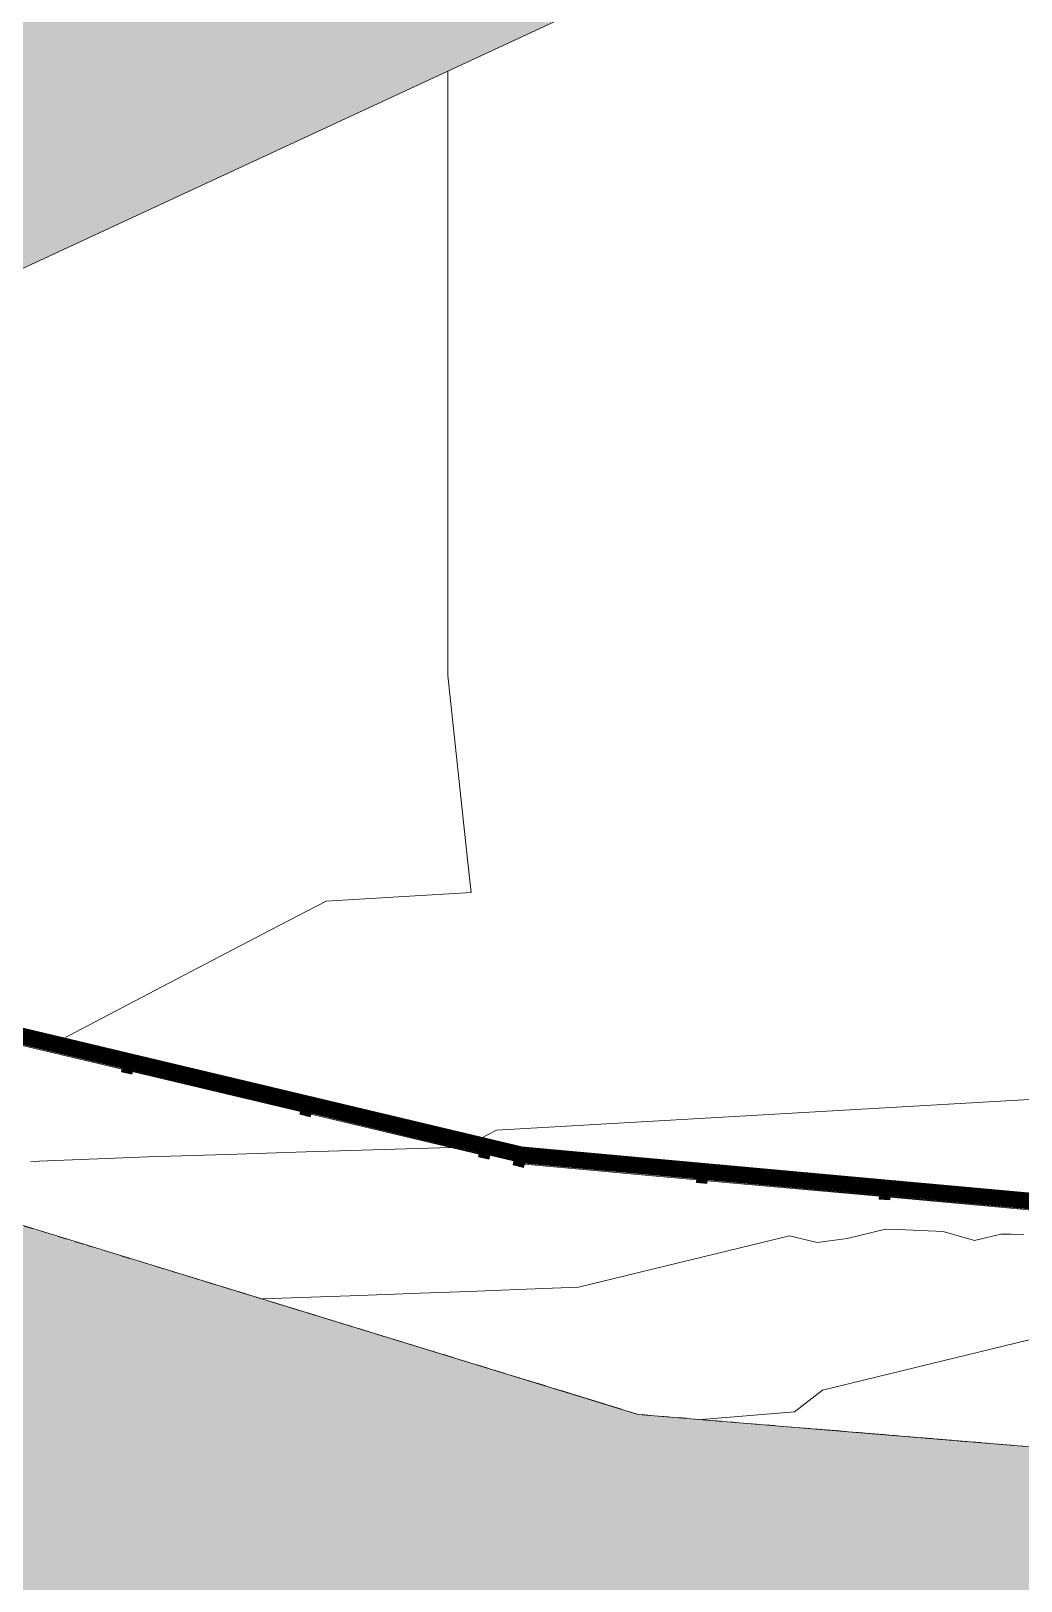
# Model space of a CAD drawing. Header units: metres. Extents: x -490 to 202, y -217 to 332.
# Drawn here: x 37.04 to 48.2, y -13.22 to 4.26 of the extents above; entities that cross this region are included whole.
import ezdxf

# ---------------------------------------------------------------- set-up
doc = ezdxf.new("R2010")
doc.units = ezdxf.units.M
doc.linetypes.add('0-2', pattern=[0.00106, 0.00053, -0.00053])
for name, color, linetype, lineweight in [('A-DETL-GENF', 7, 'Continuous', 9), ('A-DETL-THIN', 7, 'Continuous', 9), ('A-FLOR-HRAL', 7, 'Continuous', 9), ('C-TOPO', 7, '0-2', 9)]:
    doc.layers.add(name, color=color, linetype=linetype, lineweight=lineweight)
doc.layers.add('C-TOPO-MAJR', color=66, linetype='Continuous', lineweight=18, true_color=0x647b04)
doc.layers.add('CUANT MURO PERIMETRAL H3.00', color=5, linetype='Continuous')

# ---------------------------------------------------------------- blocks, each defined once
blk = doc.blocks.new('Barandilla - Poteau d_angle extérieur - 12x12x4 cm-1835589-PLANTA DE MURO PERIMETRAL')
at = {"layer": 'A-FLOR-HRAL', "true_color": 0xc8cac5}
blk.add_hatch(color=9, dxfattribs=at).paths.add_polyline_path([(0.06, -0.06), (-0.009, -0.06), (0.008, 0.035), (0.02, 0.035), (0.02, 0.06), (0.06, 0.06), (0.06, -0.039)])
at = {"layer": 'A-FLOR-HRAL'}
for p, q in [((0.02, 0.035), (0, 0.035)), ((0.06, 0.06), (0.02, 0.06)), ((0.02, 0.06), (0.02, 0.035)), ((0.06, 0.06), (0.06, -0.06)), ((-0.009, -0.06), (0.06, -0.06))]:
    blk.add_line(p, q, dxfattribs=at)
blk = doc.blocks.new('Barandilla - Plaques lisses - 200x25x4 cm-1835616-PLANTA DE MURO PERIMETRAL')
at = {"layer": 'A-FLOR-HRAL', "true_color": 0xc8cac5}
for points in [[(0.02, -1), (0, -0.989), (0.003, 1), (0.02, 0.99), (0.02, -0.994)], [(0.03, -0.975), (0.02, -0.965), (0.03, -0.968)]]:
    blk.add_hatch(color=9, dxfattribs=at).paths.add_polyline_path(points)
at = {"layer": 'A-FLOR-HRAL'}
for p, q in [((0.02, 0.975), (0.02, -0.975)), ((0.02, 0.975), (0.02, -0.975)), ((0.03, -0.975), (0.03, 0.975))]:
    blk.add_line(p, q, dxfattribs=at)
blk = doc.blocks.new('Barandilla - Poteau du milieu - 12x12x4 cm-1835623-PLANTA DE MURO PERIMETRAL')
at = {"layer": 'A-FLOR-HRAL', "true_color": 0xc8cac5}
blk.add_hatch(color=9, dxfattribs=at).paths.add_polyline_path([(0.06, -0.06), (0.02, -0.06), (0.02, -0.035), (0, -0.035), (0, 0.035), (0.02, 0.035), (0.02, 0.06), (0.06, 0.06)])
at = {"layer": 'A-FLOR-HRAL'}
for p, q in [((0.02, 0.035), (0, 0.035)), ((0.06, 0.06), (0.02, 0.06)), ((0.02, 0.06), (0.02, 0.035)), ((0.06, 0.06), (0.06, -0.06)), ((0, -0.035), (0.02, -0.035)), ((0.02, -0.035), (0.02, -0.06)), ((0.02, -0.06), (0.06, -0.06))]:
    blk.add_line(p, q, dxfattribs=at)
blk = doc.blocks.new('Barandilla - Plaques lisses - 200x25x4 cm-1835630-PLANTA DE MURO PERIMETRAL')
at = {"layer": 'A-FLOR-HRAL', "true_color": 0xc8cac5}
for points in [[(0.02, -1), (0, -0.989), (0.003, 1), (0.02, 0.99), (0.02, -0.994)], [(0.03, -0.975), (0.02, -0.965), (0.03, -0.968)]]:
    blk.add_hatch(color=9, dxfattribs=at).paths.add_polyline_path(points)
at = {"layer": 'A-FLOR-HRAL'}
for p, q in [((0.02, 0.975), (0.02, -0.975)), ((0.02, 0.975), (0.02, -0.975)), ((0.03, -0.975), (0.03, 0.975))]:
    blk.add_line(p, q, dxfattribs=at)
blk = doc.blocks.new('Barandilla - Poteau du milieu - 12x12x4 cm-V71-PLANTA DE MURO PERIMETRAL')
at = {"layer": 'A-FLOR-HRAL', "true_color": 0xc8cac5}
blk.add_hatch(color=9, dxfattribs=at).paths.add_polyline_path([(0.06, -0.06), (0.02, -0.06), (0.02, -0.035), (0, -0.035), (0, 0.035), (0.02, 0.035), (0.02, 0.06), (0.06, 0.06)])
at = {"layer": 'A-FLOR-HRAL'}
for p, q in [((0.02, 0.035), (-0.002, 0.035)), ((0.06, 0.06), (0.02, 0.06)), ((0.02, 0.06), (0.02, 0.035)), ((0.06, 0.06), (0.06, -0.06)), ((-0.001, -0.035), (0.02, -0.035)), ((0.02, -0.035), (0.02, -0.06)), ((0.02, -0.06), (0.06, -0.06))]:
    blk.add_line(p, q, dxfattribs=at)
blk = doc.blocks.new('Barandilla - Plaques lisses - 200x25x4 cm-1835635-PLANTA DE MURO PERIMETRAL')
at = {"layer": 'A-FLOR-HRAL', "true_color": 0xc8cac5}
for points in [[(0.02, -1), (0, -0.998), (0.006, 0.975), (0.02, 0.977), (0.02, -0.982)], [(0.03, -0.975), (0.02, -0.971), (0.03, -0.972)]]:
    blk.add_hatch(color=9, dxfattribs=at).paths.add_polyline_path(points)
at = {"layer": 'A-FLOR-HRAL'}
for p, q in [((0.02, 0.977), (0.02, -0.975)), ((0.02, 0.975), (0.03, 0.975)), ((0.02, 0.975), (0.02, -0.975)), ((0.03, -0.975), (0.03, 0.975))]:
    blk.add_line(p, q, dxfattribs=at)
blk = doc.blocks.new('Barandilla - Poteau du milieu - 12x12x4 cm-1835614-PLANTA DE MURO PERIMETRAL')
at = {"layer": 'A-FLOR-HRAL', "true_color": 0xc8cac5}
blk.add_hatch(color=9, dxfattribs=at).paths.add_polyline_path([(0.06, -0.06), (0.02, -0.06), (0.02, -0.035), (0, -0.035), (0, 0.035), (0.02, 0.035), (0.02, 0.06), (0.06, 0.06)])
at = {"layer": 'A-FLOR-HRAL'}
for p, q in [((0.02, 0.035), (0, 0.035)), ((0.06, 0.06), (0.02, 0.06)), ((0.02, 0.06), (0.02, 0.035)), ((0.06, 0.06), (0.06, -0.06)), ((0, -0.035), (0.02, -0.035)), ((0.02, -0.035), (0.02, -0.06)), ((0.02, -0.06), (0.06, -0.06))]:
    blk.add_line(p, q, dxfattribs=at)
blk = doc.blocks.new('Barandilla - Plaques lisses - 200x25x4 cm-1835640-PLANTA DE MURO PERIMETRAL')
at = {"layer": 'A-FLOR-HRAL', "true_color": 0xc8cac5}
for points in [[(0.02, -1), (0, -0.998), (0, 1), (0.02, 0.996), (0.02, -0.982)], [(0.03, -0.975), (0.02, -0.971), (0.03, -0.972)]]:
    blk.add_hatch(color=9, dxfattribs=at).paths.add_polyline_path(points)
at = {"layer": 'A-FLOR-HRAL'}
for p, q in [((0.02, 0.975), (0.02, -0.975)), ((0.02, 0.975), (0.02, -0.975)), ((0.03, -0.975), (0.03, 0.975))]:
    blk.add_line(p, q, dxfattribs=at)
blk = doc.blocks.new('Barandilla - Plaques lisses - 200x25x4 cm-1835645-PLANTA DE MURO PERIMETRAL')
at = {"layer": 'A-FLOR-HRAL', "true_color": 0xc8cac5}
for points in [[(0.02, -1), (0, -0.998), (0, 1), (0.02, 0.996), (0.02, -0.982)], [(0.03, -0.975), (0.02, -0.971), (0.03, -0.972)]]:
    blk.add_hatch(color=9, dxfattribs=at).paths.add_polyline_path(points)
at = {"layer": 'A-FLOR-HRAL'}
for p, q in [((0.02, 0.975), (0.02, -0.975)), ((0.02, 0.975), (0.02, -0.975)), ((0.03, -0.975), (0.03, 0.975))]:
    blk.add_line(p, q, dxfattribs=at)
blk = doc.blocks.new('Barandilla - Barandilla-1835155-PLANTA DE MURO PERIMETRAL')
at = {"extrusion": (0, 0, -1), "zscale": -1}
for name, p, rotation in [('Barandilla - Plaques lisses - 200x25x4 cm-1835616-PLANTA DE MURO PERIMETRAL', (-37.122, -7.191), 283.3912907015626), ('Barandilla - Poteau du milieu - 12x12x4 cm-1835623-PLANTA DE MURO PERIMETRAL', (-38.129, -7.431), 283.3912907015626), ('Barandilla - Plaques lisses - 200x25x4 cm-1835630-PLANTA DE MURO PERIMETRAL', (-39.135, -7.67), 283.3912907015626), ('Barandilla - Poteau du milieu - 12x12x4 cm-1835623-PLANTA DE MURO PERIMETRAL', (-40.142, -7.91), 283.3912907015626), ('Barandilla - Plaques lisses - 200x25x4 cm-1835616-PLANTA DE MURO PERIMETRAL', (-41.149, -8.15), 283.3912907015626), ('Barandilla - Poteau du milieu - 12x12x4 cm-V71-PLANTA DE MURO PERIMETRAL', (-42.156, -8.389), 283.3912907015626), ('Barandilla - Poteau d_angle extérieur - 12x12x4 cm-1835589-PLANTA DE MURO PERIMETRAL', (-42.545, -8.482), 283.3912907015626), ('Barandilla - Plaques lisses - 200x25x4 cm-1835635-PLANTA DE MURO PERIMETRAL', (-43.575, -8.575), 275.181160829291), ('Barandilla - Poteau du milieu - 12x12x4 cm-1835614-PLANTA DE MURO PERIMETRAL', (-44.606, -8.669), 275.181160829291), ('Barandilla - Plaques lisses - 200x25x4 cm-1835640-PLANTA DE MURO PERIMETRAL', (-45.637, -8.762), 275.181160829291), ('Barandilla - Poteau du milieu - 12x12x4 cm-1835614-PLANTA DE MURO PERIMETRAL', (-46.668, -8.856), 275.181160829291), ('Barandilla - Plaques lisses - 200x25x4 cm-1835645-PLANTA DE MURO PERIMETRAL', (-47.698, -8.949), 275.181160829291)]:
    blk.add_blockref(name, p, dxfattribs=dict(at, rotation=rotation))

msp = doc.modelspace()

# ---------------------------------------------------------------- hatches: boundary and pattern name
at = {"layer": 'A-DETL-GENF', "true_color": 0x0000ff}
h = msp.add_hatch(color=5, dxfattribs=at)
h.paths.add_polyline_path([(122.044, -38.543), (122.18, -38.48), (112.605, -17.734), (106.829, -17.783), (92.665, -18.205), (82.757, -18.714), (59.119, -19.256), (44.277, -18.719), (29.226, -15.706), (10.599, -10.167), (-9.563, -4.566), (-25.721, -1.021), (-43.893, 0.638), (-53.874, 1.663), (-58.09, 1.903), (-62.208, 1.982), (-66.746, 2.693), (-75.408, 2.12), (-77.815, 1.694), (-79.423, 1.75), (-83.064, 0.069), (-83.327, -0.091), (-83.399, -0.139), (-83.556, -0.259), (-83.705, -0.387), (-83.916, -0.603), (-83.978, -0.672), (-84.1, -0.826), (-84.213, -0.988), (-84.315, -1.157), (-84.407, -1.332), (-84.487, -1.512), (-84.556, -1.696), (-84.613, -1.885), (-84.659, -2.077), (-84.692, -2.271), (-84.713, -2.467), (-84.719, -2.807), (-84.718, -2.861), (-84.702, -3.058), (-84.674, -3.253), (-84.634, -3.446), (-84.581, -3.636), (-84.517, -3.823), (-84.441, -4.005), (-81.95, -9.507), (-81.813, -9.445), (-84.38, -3.762), (-84.443, -3.577), (-84.493, -3.388), (-84.532, -3.196), (-84.557, -3.002), (-84.57, -2.807), (-84.57, -2.611), (-84.558, -2.416), (-84.533, -2.222), (-84.495, -2.03), (-84.445, -1.841), (-84.382, -1.656), (-84.308, -1.475), (-84.222, -1.299), (-84.125, -1.13), (-84.017, -0.967), (-83.898, -0.811), (-83.71, -0.603), (-83.632, -0.525), (-83.486, -0.395), (-83.327, -0.273), (-83.169, -0.166), (-83, -0.067), (-82.825, 0.02), (-79.392, 1.599), (-77.805, 1.544), (-75.39, 1.971), (-66.753, 2.542), (-62.222, 1.832), (-58.096, 1.753), (-53.758, 1.5), (-43.005, 0.406), (-25.744, -1.169), (-9.6, -4.711), (10.757, -10.371), (29.189, -15.852), (44.259, -18.868), (59.144, -19.405), (82.762, -18.864), (92.671, -18.355), (106.831, -17.933), (112.509, -17.885), (121.981, -38.408)])
h.paths.add_polyline_path([(109.748, -11.548), (109.679, -11.398), (75.647, -11.333), (42.569, -8.333), (6.866, 0.166), (6.727, 0.399), (6.599, 0.638), (6.482, 0.883), (6.376, 1.133), (6.215, 1.601), (6.201, 1.646), (6.131, 1.908), (6.073, 2.173), (6.028, 2.44), (5.995, 2.709), (5.974, 2.98), (5.967, 3.251), (5.971, 3.522), (5.99, 3.806), (6.019, 4.062), (6.061, 4.33), (6.116, 4.595), (6.182, 4.858), (6.262, 5.118), (6.352, 5.373), (6.455, 5.624), (6.643, 6.01), (6.695, 6.111), (6.831, 6.345), (6.979, 6.573), (7.136, 6.793), (7.304, 7.006), (7.481, 7.212), (9.826, 9.799), (9.715, 9.9), (7.193, 7.108), (7.025, 6.895), (6.867, 6.675), (6.719, 6.449), (6.473, 6.01), (6.455, 5.977), (6.339, 5.732), (6.234, 5.482), (6.141, 5.228), (6.059, 4.97), (5.988, 4.709), (5.93, 4.445), (5.884, 4.178), (5.841, 3.806), (5.827, 3.64), (5.817, 3.369), (5.819, 3.099), (5.834, 2.828), (5.86, 2.559), (5.899, 2.291), (5.95, 2.025), (6.059, 1.601), (6.087, 1.502), (6.173, 1.245), (6.271, 0.993), (6.38, 0.745), (6.5, 0.502), (6.631, 0.265), (6.772, 0.035), (42.545, -8.482), (75.641, -11.483), (107.53, -11.544)])
h.paths.add_polyline_path([(-97.244, -11.248), (-97.107, -11.186), (-99.189, -6.603), (-99.456, -6.099), (-99.536, -5.955), (-99.726, -5.64), (-99.926, -5.332), (-100.15, -5.012), (-100.356, -4.737), (-100.586, -4.45), (-100.825, -4.171), (-101.073, -3.9), (-101.331, -3.638), (-101.597, -3.384), (-101.871, -3.14), (-102.278, -2.807), (-102.443, -2.679), (-102.741, -2.463), (-114.884, -8.692), (-118.551, -2.131), (-120.797, 0.522), (-120.97, 0.494), (-118.675, -2.217), (-114.945, -8.891), (-102.753, -2.638), (-102.466, -2.85), (-102.144, -3.107), (-101.914, -3.302), (-101.649, -3.541), (-101.392, -3.788), (-101.144, -4.044), (-100.904, -4.309), (-100.672, -4.58), (-100.337, -5.012), (-100.238, -5.146), (-100.034, -5.439), (-99.841, -5.739), (-99.657, -6.045), (-99.456, -6.411), (-99.321, -6.674), (-99.168, -6.997), (-97.272, -11.186)])
h.paths.add_polyline_path([(-18.254, 6.235), (-17.85, 6.333), (-17.449, 6.443), (-17.051, 6.566), (-16.658, 6.701), (-16.124, 6.907), (-15.884, 7.006), (-15.505, 7.176), (-15.131, 7.358), (-14.763, 7.551), (-14.4, 7.756), (-14.045, 7.971), (-13.436, 8.377), (-13.354, 8.434), (-13.019, 8.681), (-12.692, 8.938), (-12.373, 9.205), (-12.063, 9.481), (-11.761, 9.767), (-11.468, 10.062), (-10.748, 10.847), (-1.993, 20.509), (-2.105, 20.61), (-11.575, 10.168), (-11.863, 9.877), (-12.16, 9.595), (-12.466, 9.323), (-12.78, 9.06), (-13.101, 8.806), (-13.436, 8.559), (-13.944, 8.215), (-14.111, 8.107), (-14.461, 7.894), (-14.817, 7.693), (-15.179, 7.502), (-15.547, 7.322), (-16.124, 7.07), (-16.299, 6.997), (-16.682, 6.852), (-17.069, 6.718), (-17.46, 6.596), (-17.854, 6.487), (-18.252, 6.389), (-28.996, 9.076), (-47.46, 11.34), (-58.084, 11.141), (-58.027, 11.046), (-57.899, 11.022), (-57.691, 11.005), (-57.581, 11.003), (-47.467, 11.19), (-29.023, 8.928), (-18.812, 6.374)])
at = {"layer": 'A-DETL-GENF', "true_color": 0xfffdfb}
msp.add_hatch(color=7, dxfattribs=at).paths.add_polyline_path([(34.825, 0.602), (51.15, 8.184), (48.201, 14.532), (31.876, 6.95), (33.471, 3.517)])
at = {"layer": 'A-DETL-GENF', "true_color": 0xd2c9aa}
msp.add_hatch(color=9, dxfattribs=at).paths.add_polyline_path([(-344.836, -34.659), (-342.163, -33.669), (-340.394, -33.05), (-337.673, -32.288), (-318.31, -29.503), (-298.534, -26.037), (-277.947, -22.855), (-255.322, -18.806), (-236.55, -15.828), (-218.664, -12.839), (-199.663, -9.934), (-182.339, -6.868), (-166.659, -4.367), (-150.146, -1.775), (-130.582, -0.444), (-119.677, 1.224), (-104.832, 1.744), (-96.049, 2.435), (-87.287, 3.254), (-75.417, 3.307), (-64.903, 4.824), (-46.528, 3.638), (-27.282, 0.853), (-7.599, -3.112), (11.015, -8.37), (32.262, -13.864), (43.349, -16.698), (64.125, -17.345), (80.999, -17.025), (98.552, -17.335), (118.362, -17.386), (116.561, -12.276), (98.282, -12.853), (81.155, -13.139), (63.76, -12.987), (43.886, -11.339), (30.407, -7.216), (12.815, -3.204), (-6.645, 2.074), (-26.877, 5.186), (-46.323, 8.319), (-65.24, 9.896), (-76.123, 8.838), (-87.97, 8.725), (-96.802, 8.207), (-105.244, 8.143), (-120.399, 6.558), (-131.625, 4.737), (-150.77, 2.676), (-168.377, -0.144), (-182.941, -2.318), (-200.678, -4.93), (-207.237, -6.578), (-219.281, -8.078), (-238.302, -10.755), (-255.99, -14.014), (-279.56, -17.433), (-299.701, -20.546), (-319.59, -23.259), (-339.02, -25.336), (-345.568, -24.355), (-350.806, -25.168), (-346.845, -31.464)])

# ---------------------------------------------------------------- linework, layer by layer
at = {"layer": 'A-DETL-THIN', "color": 253, "true_color": 0xaaaaaa}
msp.add_line((34.825, 0.602), (51.15, 8.184), dxfattribs=at)
at = {"layer": 'A-DETL-THIN', "color": 5, "lineweight": 50, "true_color": 0x0000ff}
for p, q in [((6.772, 0.035), (42.545, -8.482)), ((42.569, -8.333), (6.866, 0.166)), ((75.647, -11.333), (42.569, -8.333)), ((42.545, -8.482), (75.641, -11.483))]:
    msp.add_line(p, q, dxfattribs=at)
at = {"layer": 'A-DETL-THIN'}
for p, q in [((43.886, -11.339), (30.555, -7.25)), ((63.76, -12.987), (43.886, -11.339))]:
    msp.add_line(p, q, dxfattribs=at)
at = {"layer": 'C-TOPO', "color": 250, "true_color": 0x2a3024}
for p, q in [((37.631, -9.421), (30.555, -7.25)), ((43.886, -11.339), (37.639, -9.423)), ((40.618, -10.337), (38.674, -9.74)), ((42.563, -10.933), (40.618, -10.337)), ((43.606, -11.253), (42.563, -10.933)), ((63.76, -12.987), (43.886, -11.339)), ((46.847, -11.584), (45.856, -11.502)), ((47.993, -11.679), (46.847, -11.584))]:
    msp.add_line(p, q, dxfattribs=at)
at = {"layer": 'C-TOPO', "color": 253, "true_color": 0xaeb2ac}
for p, q in [((43.015, -11.072), (43.606, -11.253)), ((45.703, -11.49), (45.856, -11.502)), ((45.856, -11.502), (46.847, -11.584)), ((46.847, -11.584), (47.993, -11.679)), ((47.993, -11.679), (48.391, -11.712))]:
    msp.add_line(p, q, dxfattribs=at)
at = {"layer": 'C-TOPO', "color": 250, "true_color": 0x161913}
for p, q in [((43.606, -11.253), (43.015, -11.072)), ((46.847, -11.584), (45.856, -11.502)), ((47.993, -11.679), (46.847, -11.584))]:
    msp.add_line(p, q, dxfattribs=at)
at = {"layer": 'C-TOPO-MAJR', "color": 9, "true_color": 0xcbd3ab}
for p, q in [((41.737, 3.534), (41.737, 3.806)), ((45.903, -9.402), (46.241, -9.354)), ((44.603, -11.398), (45.647, -11.312))]:
    msp.add_line(p, q, dxfattribs=at)
at = {"layer": 'C-TOPO-MAJR', "color": 9, "true_color": 0xcbd3ab, "flags": 128}
for points in [[(42.115, -8.225), (42.287, -8.135), (44.117, -8.03), (45.946, -7.924), (47.776, -7.818), (49.605, -7.713), (49.016, -2.238), (48.427, 3.236), (48.421, 6.916)], [(41.739, -0.711), (41.736, 1.238), (41.737, 3.534)], [(42.001, -5.454), (41.961, -5.08), (41.738, -3.006), (41.739, -0.711)], [(37.395, -7.102), (38.205, -6.679), (38.835, -6.349), (39.735, -5.878), (40.365, -5.549), (40.615, -5.534), (42.001, -5.454)], [(37.037, -8.486), (38.355, -8.436), (39.247, -8.408), (40.14, -8.38), (41.773, -8.329)], [(46.241, -9.354), (46.674, -9.249), (46.816, -9.255), (47.324, -9.277), (47.678, -9.378)], [(43.213, -9.905), (43.753, -9.774), (44.185, -9.668), (44.618, -9.563), (45.158, -9.431), (45.591, -9.326), (45.903, -9.402)], [(47.678, -9.378), (47.975, -9.306), (48.093, -9.306), (48.234, -9.309)], [(39.646, -10.038), (40.194, -10.018), (40.742, -9.998), (41.429, -9.972), (41.977, -9.952), (42.526, -9.931), (43.213, -9.905)], [(45.647, -11.312), (45.962, -11.067), (47.321, -10.736), (48.681, -10.405), (49.378, -10.389)]]:
    msp.add_lwpolyline(points, dxfattribs=at)
at = {"layer": 'CUANT MURO PERIMETRAL H3.00', "const_width": 0.15}
msp.add_lwpolyline([(6.066, 4.712), (5.97, 4.244), (5.94, 4.005), (5.912, 3.771), (5.901, 3.53), (5.892, 3.295), (5.901, 3.054), (5.91, 2.818), (5.938, 2.577), (5.967, 2.343), (6.015, 2.104), (6.062, 1.872), (6.13, 1.637), (6.197, 1.408), (6.284, 1.177), (6.37, 0.952), (6.477, 0.727), (6.583, 0.508), (6.819, 0.1), (42.557, -8.408), (75.644, -11.408)], dxfattribs=at)

# ---------------------------------------------------------------- block references
at = {"layer": 'A-FLOR-HRAL'}
msp.add_blockref('Barandilla - Barandilla-1835155-PLANTA DE MURO PERIMETRAL', (0, 0), dxfattribs=at)

doc.saveas('drawing.dxf')
